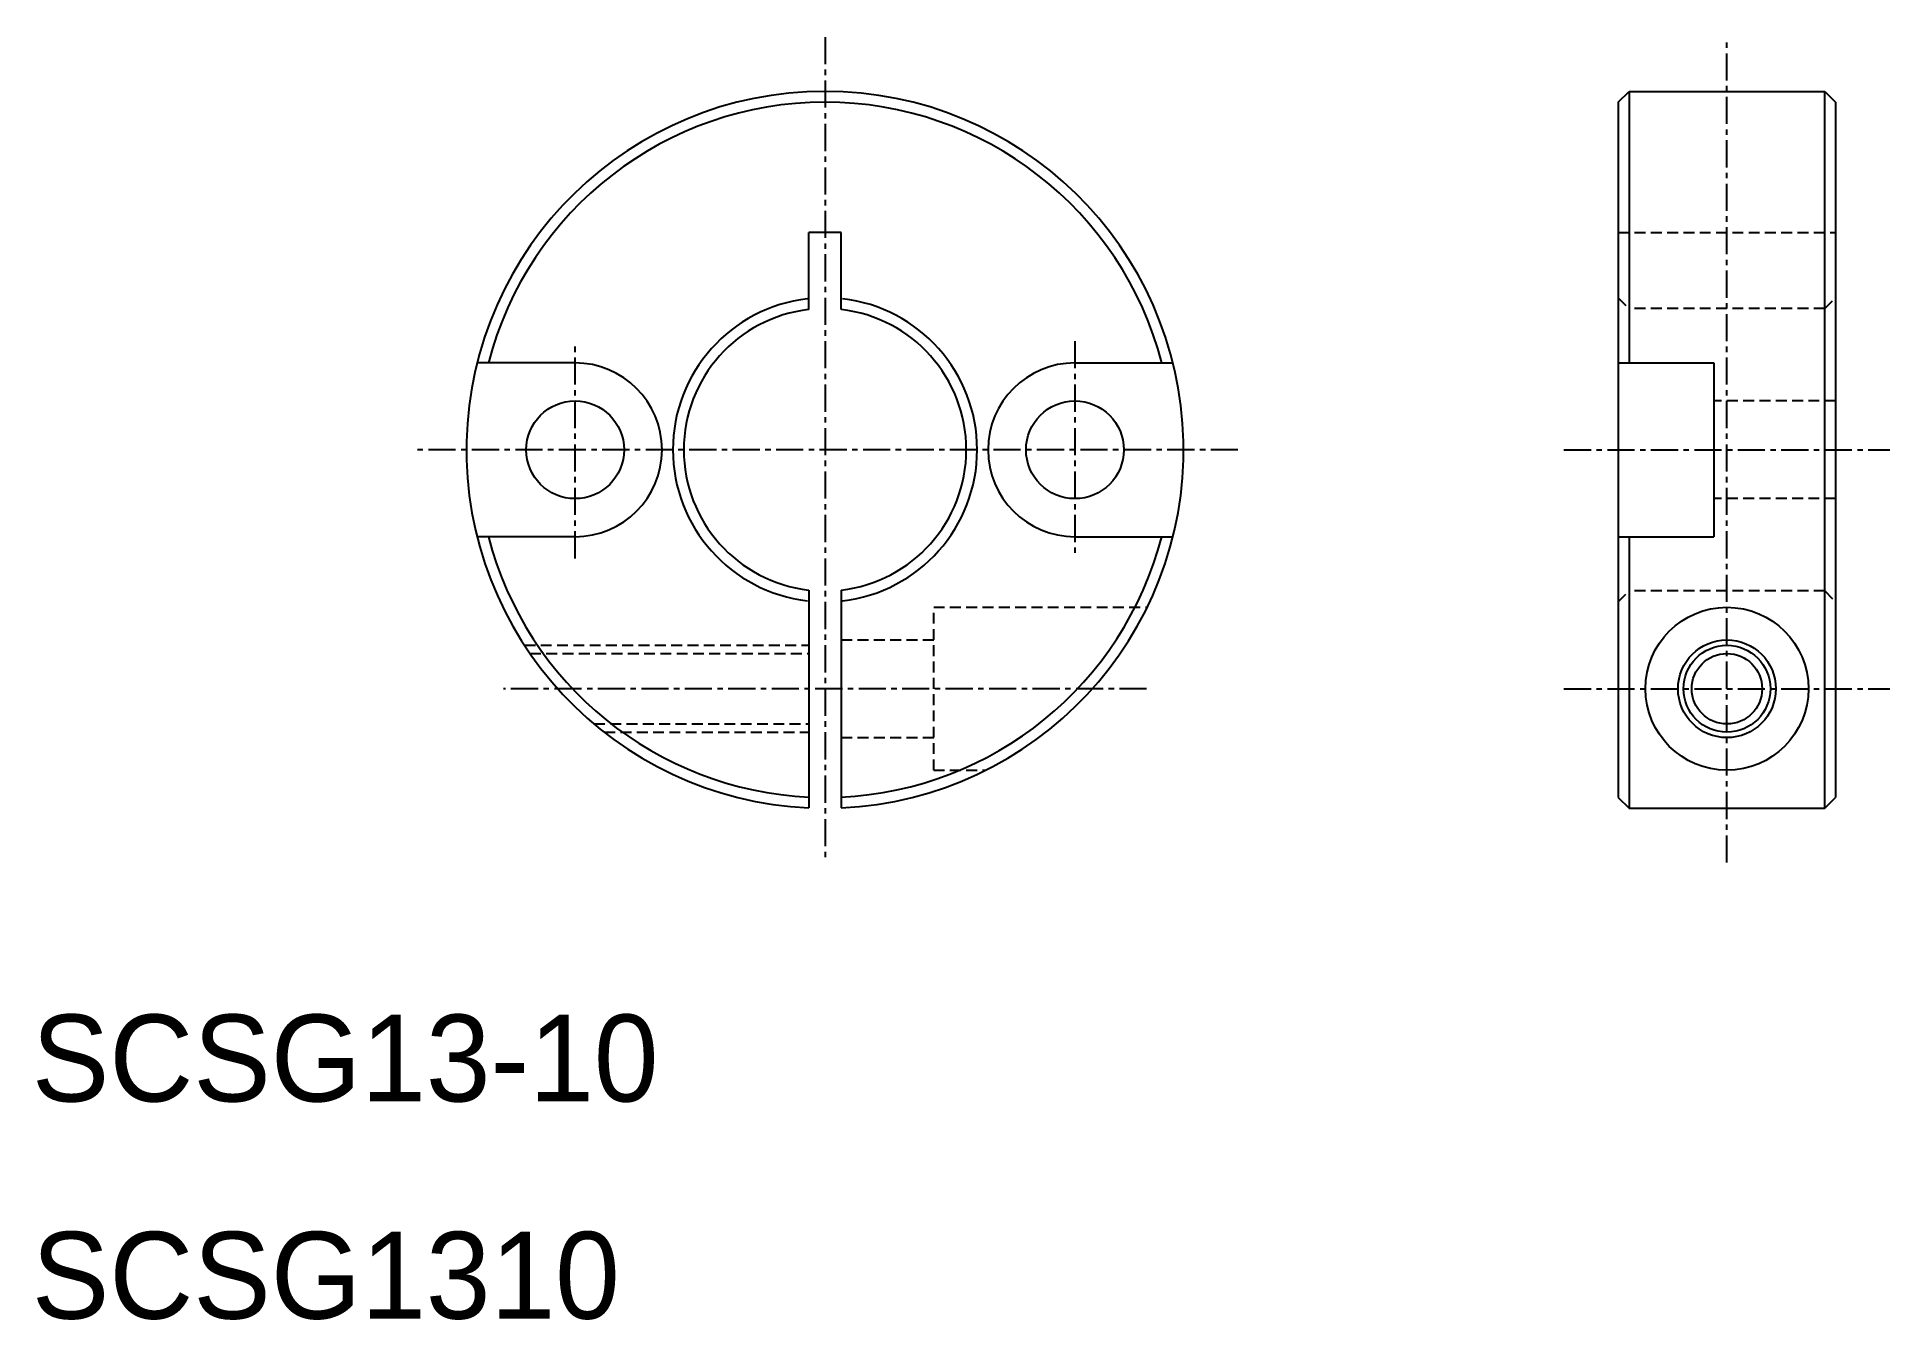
# Model space of a CAD drawing. Extents: x 10.2 to 95.5, y 9.9 to 69.
import ezdxf

# ---------------------------------------------------------------- set-up
doc = ezdxf.new("R2010")
doc.units = 0
doc.linetypes.add('CENTER', pattern=[2, 1.25, -0.25, 0.25, -0.25])
doc.linetypes.add('DASHED', pattern=[0.75, 0.5, -0.25])
doc.layers.get('0').update_dxf_attribs({"linetype": 'CONTINUOUS'})
doc.layers.add('CENTER', color=1, linetype='CENTER')

msp = doc.modelspace()

# ---------------------------------------------------------------- linework, layer by layer
at = {"color": 7, "linetype": 'CONTINUOUS'}
for p, q in [((83, 66), (83.5, 66.5)), ((83, 66), (83, 34)), ((83.5, 66.5), (83.5, 54)), ((83.5, 66.5), (92.5, 66.5)), ((92.5, 33.5), (92.5, 66.5)), ((92.5, 66.5), (93, 66)), ((93, 66), (93, 34)), ((45.75, 56.457), (45.75, 60)), ((47.25, 60), (45.75, 60)), ((47.25, 56.457), (47.25, 60)), ((35, 54), (30.492, 54)), ((58, 54), (62.508, 54)), ((83, 54), (87.4, 54)), ((87.4, 54), (87.4, 46)), ((35, 46), (30.492, 46)), ((58, 46), (62.508, 46)), ((83, 46), (87.4, 46)), ((83.5, 46), (83.5, 33.5)), ((45.75, 43.543), (45.75, 33.517)), ((47.25, 43.543), (47.25, 33.517)), ((83, 34), (83.5, 33.5)), ((83.5, 33.5), (92.5, 33.5)), ((92.5, 33.5), (93, 34))]:
    msp.add_line(p, q, dxfattribs=at)
at = {"color": 3, "linetype": 'DASHED'}
for p, q in [((83, 60), (93, 60)), ((83, 57), (83.5, 56.5)), ((92.5, 56.5), (83.5, 56.5)), ((92.5, 56.5), (93, 57)), ((93, 52.25), (87.4, 52.25)), ((93, 47.75), (87.4, 47.75)), ((83, 43), (83.5, 43.5)), ((92.5, 43.5), (83.5, 43.5)), ((92.5, 43.5), (93, 43)), ((51.5, 35.25), (51.5, 42.75)), ((51.5, 42.75), (61.322, 42.75)), ((32.671, 41), (45.75, 41)), ((47.25, 41.25), (51.5, 41.25)), ((32.925, 40.621), (45.75, 40.621)), ((35.872, 37.379), (45.75, 37.379)), ((36.339, 37), (45.75, 37)), ((47.25, 36.75), (51.5, 36.75)), ((51.5, 35.25), (53.895, 35.25))]:
    msp.add_line(p, q, dxfattribs=at)
at = {"color": 7, "linetype": 'CONTINUOUS'}
for centre, radius in [((35, 50), 2.25), ((58, 50), 2.25), ((88, 39), 3.75), ((88, 39), 2.25), ((88, 39), 1.621)]:
    msp.add_circle(centre, radius, dxfattribs=at)
at = {"color": 3}
msp.add_circle((88, 39), 2, dxfattribs=at)
at = {"color": 7, "linetype": 'CONTINUOUS'}
for centre, radius, start, end in [((46.5, 50), 16.5, 272.60525, 267.39475), ((46.5, 50), 16, 14.47751, 165.52249), ((46.5, 50), 7, 96.62581, 263.37419), ((46.5, 50), 6.5, 96.62581, 263.37419), ((46.5, 50), 6.5, 276.62581, 83.37419), ((46.5, 50), 7, 276.62581, 83.37419), ((35, 50), 4, 270, 90), ((58, 50), 4, 90, 270), ((46.5, 50), 16, 194.47751, 267.39475), ((46.5, 50), 16, 272.60525, 345.52249)]:
    msp.add_arc(centre, radius, start, end, dxfattribs=at)
at = {"layer": 'CENTER', "color": 1, "linetype": 'CENTER'}
for p, q in [((46.5, 69), (46.5, 31)), ((88, 31), (88, 69)), ((35, 45), (35, 55)), ((58, 55), (58, 45)), ((65.5, 50), (27.5, 50)), ((80.5, 50), (95.5, 50)), ((61.298, 39), (31.702, 39)), ((80.5, 39), (95.5, 39))]:
    msp.add_line(p, q, dxfattribs=at)

# ---------------------------------------------------------------- texts
at = {"color": 7, "linetype": 'CONTINUOUS'}
for s, p in [('SCSG13-10', (10, 20)), ('SCSG1310', (10, 10))]:
    msp.add_text(s, height=4, dxfattribs=at).set_placement(p)

doc.saveas('drawing.dxf')
